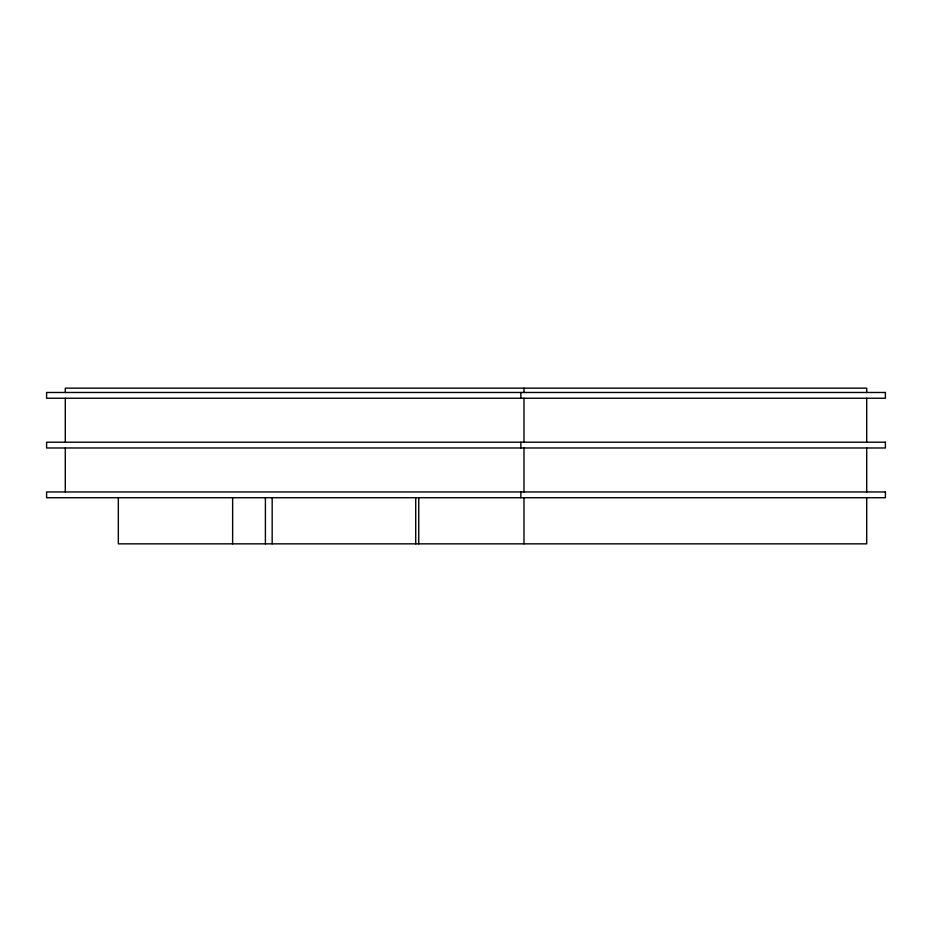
<?xml version="1.0" encoding="UTF-8"?>
<svg xmlns="http://www.w3.org/2000/svg" width="932" height="932" viewBox="0 0 932 932"><rect width="100%" height="100%" fill="white"/><g stroke="black" fill="none" stroke-linecap="round" stroke-linejoin="round"><path stroke-width="1.4" d="M866.713 392.477L866.713 388.155L65.287 388.155L65.287 392.477M866.713 398.244L866.713 442.211M866.713 447.977L866.713 491.956M866.713 497.723L866.713 543.845L118.329 543.845L118.329 497.723M523.982 388.155L523.982 392.477M523.982 398.244L523.982 442.211M523.982 447.977L523.982 491.956M523.982 497.723L523.982 543.845M520.848 392.477L520.848 398.244M520.848 442.211L520.848 447.977M520.848 491.956L520.848 497.723M418.748 497.723L418.748 543.845M415.719 497.723L415.719 543.845M272.167 497.723L272.167 543.845M265.399 497.723L265.399 543.845M232.627 497.723L232.627 543.845M65.287 398.244L65.287 442.211M65.287 447.977L65.287 491.956M885.4 392.477L46.6 392.477L46.6 398.244L885.4 398.244L885.4 392.477M885.4 442.211L46.6 442.211L46.6 447.977L885.4 447.977L885.4 442.211M885.4 491.956L46.6 491.956L46.6 497.723L885.4 497.723L885.4 491.956"/></g></svg>
